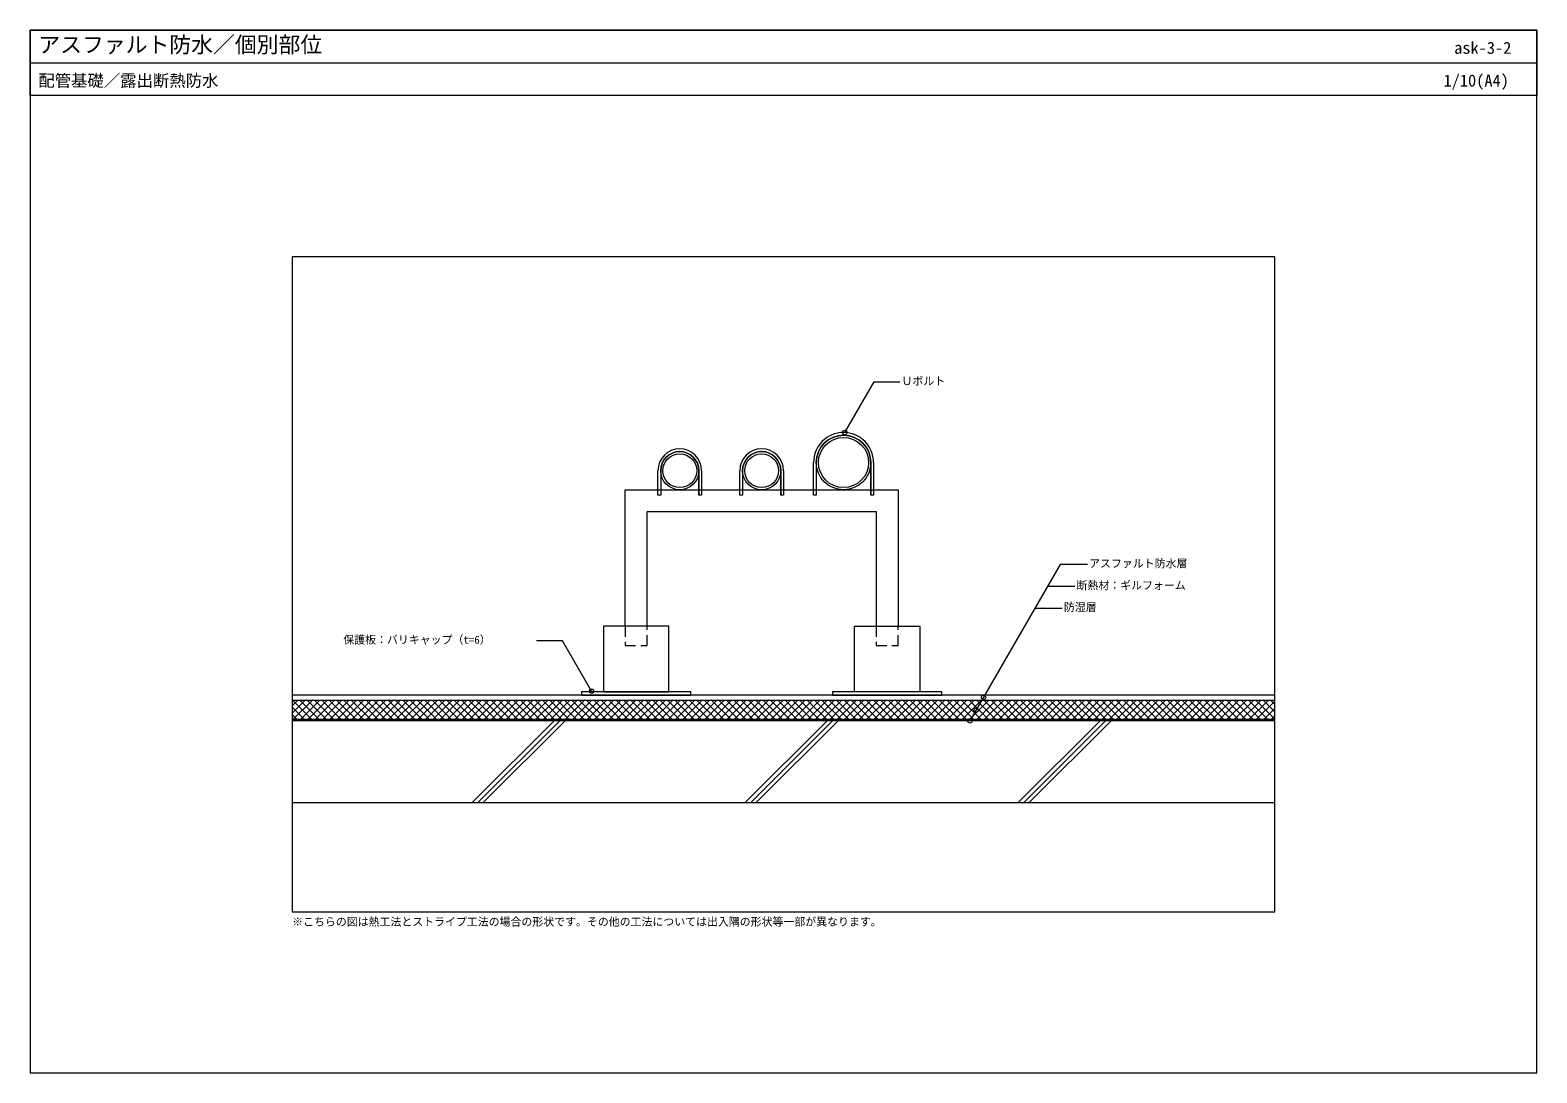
# Model space of a CAD drawing. Units: millimetres, scale not verified. Extents: x -1380 to 1380, y -955 to 955.
import ezdxf
from ezdxf.enums import TextEntityAlignment as Align

# ---------------------------------------------------------------- set-up
doc = ezdxf.new("R2010")
doc.units = ezdxf.units.MM
doc.header["$LTSCALE"] = 3
doc.linetypes.add('USER1', pattern=[9.525, 6.35, -3.175])
for name, color, linetype, lineweight in [('0-0_0', 7, 'Continuous', 18), ('0-1_HATCH', 9, 'Continuous', 18), ('0-2_KUTAI', 3, 'Continuous', 18), ('0-3_BOUSUI', 1, 'Continuous', 18), ('0-4_MOJI', 7, 'Continuous', 18), ('0-5_dannnetu', 6, 'Continuous', 18), ('0-6_KANAMONO', 4, 'Continuous', 18), ('0-7_WAKU', 7, 'Continuous', 18)]:
    doc.layers.add(name, color=color, linetype=linetype, lineweight=lineweight)
doc.styles.add('ＭＳ ゴシック', font='')
doc.styles.get('ＭＳ ゴシック').set_extended_font_data('MS Gothic')

msp = doc.modelspace()

# ---------------------------------------------------------------- linework, layer by layer
at = {"layer": '0-0_0'}
msp.add_line((-1379.957, 895.031), (1380.043, 895.031), dxfattribs=at)
msp.add_lwpolyline([(-899.957, -659.969), (900.043, -659.969), (900.043, 540.031), (-899.957, 540.031)], close=True, dxfattribs=at)
at = {"layer": '0-1_HATCH'}
for p, q in [((-899.957, -282.502), (-890.424, -272.969)), ((-899.957, -295.972), (-876.953, -272.969)), ((-863.8, -307.969), (-898.8, -272.969)), ((-898.483, -307.969), (-863.483, -272.969)), ((-850.329, -307.969), (-885.329, -272.969)), ((-885.012, -307.969), (-850.012, -272.969)), ((-836.859, -307.969), (-871.859, -272.969)), ((-871.542, -307.969), (-836.542, -272.969)), ((-823.389, -307.969), (-858.389, -272.969)), ((-858.072, -307.969), (-823.072, -272.969)), ((-809.918, -307.969), (-844.918, -272.969)), ((-844.601, -307.969), (-809.601, -272.969)), ((-796.448, -307.969), (-831.448, -272.969)), ((-831.131, -307.969), (-796.131, -272.969)), ((-782.977, -307.969), (-817.977, -272.969)), ((-817.661, -307.969), (-782.661, -272.969)), ((-769.507, -307.969), (-804.507, -272.969)), ((-804.19, -307.969), (-769.19, -272.969)), ((-756.037, -307.969), (-791.037, -272.969)), ((-790.72, -307.969), (-755.72, -272.969)), ((-742.566, -307.969), (-777.566, -272.969)), ((-777.249, -307.969), (-742.249, -272.969)), ((-729.096, -307.969), (-764.096, -272.969)), ((-763.779, -307.969), (-728.779, -272.969)), ((-715.626, -307.969), (-750.626, -272.969)), ((-750.309, -307.969), (-715.309, -272.969)), ((-702.155, -307.969), (-737.155, -272.969)), ((-736.838, -307.969), (-701.838, -272.969)), ((-688.685, -307.969), (-723.685, -272.969)), ((-723.368, -307.969), (-688.368, -272.969)), ((-675.214, -307.969), (-710.214, -272.969)), ((-709.897, -307.969), (-674.897, -272.969)), ((-661.744, -307.969), (-696.744, -272.969)), ((-696.427, -307.969), (-661.427, -272.969)), ((-648.274, -307.969), (-683.274, -272.969)), ((-682.957, -307.969), (-647.957, -272.969)), ((-634.803, -307.969), (-669.803, -272.969)), ((-669.486, -307.969), (-634.486, -272.969)), ((-621.333, -307.969), (-656.333, -272.969)), ((-656.016, -307.969), (-621.016, -272.969)), ((-607.863, -307.969), (-642.863, -272.969)), ((-642.546, -307.969), (-607.546, -272.969)), ((-594.392, -307.969), (-629.392, -272.969)), ((-629.075, -307.969), (-594.075, -272.969)), ((-580.922, -307.969), (-615.922, -272.969)), ((-615.605, -307.969), (-580.605, -272.969)), ((-567.451, -307.969), (-602.451, -272.969)), ((-602.134, -307.969), (-567.134, -272.969)), ((-553.981, -307.969), (-588.981, -272.969)), ((-588.664, -307.969), (-553.664, -272.969)), ((-540.511, -307.969), (-575.511, -272.969)), ((-575.194, -307.969), (-540.194, -272.969)), ((-527.04, -307.969), (-562.04, -272.969)), ((-561.723, -307.969), (-526.723, -272.969)), ((-513.57, -307.969), (-548.57, -272.969)), ((-548.253, -307.969), (-513.253, -272.969)), ((-500.099, -307.969), (-535.099, -272.969)), ((-534.782, -307.969), (-499.782, -272.969)), ((-486.629, -307.969), (-521.629, -272.969)), ((-521.312, -307.969), (-486.312, -272.969)), ((-473.159, -307.969), (-508.159, -272.969)), ((-507.842, -307.969), (-472.842, -272.969)), ((-459.688, -307.969), (-494.688, -272.969)), ((-494.371, -307.969), (-459.371, -272.969)), ((-446.218, -307.969), (-481.218, -272.969)), ((-480.901, -307.969), (-445.901, -272.969)), ((-432.748, -307.969), (-467.748, -272.969)), ((-467.431, -307.969), (-432.431, -272.969)), ((-419.277, -307.969), (-454.277, -272.969)), ((-453.96, -307.969), (-418.96, -272.969)), ((-405.807, -307.969), (-440.807, -272.969)), ((-440.49, -307.969), (-405.49, -272.969)), ((-392.336, -307.969), (-427.336, -272.969)), ((-427.019, -307.969), (-392.019, -272.969)), ((-378.866, -307.969), (-413.866, -272.969)), ((-413.549, -307.969), (-378.549, -272.969)), ((-365.396, -307.969), (-400.396, -272.969)), ((-400.079, -307.969), (-365.079, -272.969)), ((-351.925, -307.969), (-386.925, -272.969)), ((-386.608, -307.969), (-351.608, -272.969)), ((-338.455, -307.969), (-373.455, -272.969)), ((-373.138, -307.969), (-338.138, -272.969)), ((-324.984, -307.969), (-359.984, -272.969)), ((-359.667, -307.969), (-324.667, -272.969)), ((-311.514, -307.969), (-346.514, -272.969)), ((-346.197, -307.969), (-311.197, -272.969)), ((-298.044, -307.969), (-333.044, -272.969)), ((-332.727, -307.969), (-297.727, -272.969)), ((-284.573, -307.969), (-319.573, -272.969)), ((-319.256, -307.969), (-284.256, -272.969)), ((-271.103, -307.969), (-306.103, -272.969)), ((-305.786, -307.969), (-270.786, -272.969)), ((-257.633, -307.969), (-292.633, -272.969)), ((-292.316, -307.969), (-257.316, -272.969)), ((-244.162, -307.969), (-279.162, -272.969)), ((-278.845, -307.969), (-243.845, -272.969)), ((-230.692, -307.969), (-265.692, -272.969)), ((-265.375, -307.969), (-230.375, -272.969)), ((-217.221, -307.969), (-252.221, -272.969)), ((-251.904, -307.969), (-216.904, -272.969)), ((-203.751, -307.969), (-238.751, -272.969)), ((-238.434, -307.969), (-203.434, -272.969)), ((-190.281, -307.969), (-225.281, -272.969)), ((-224.964, -307.969), (-189.964, -272.969)), ((-176.81, -307.969), (-211.81, -272.969)), ((-211.493, -307.969), (-176.493, -272.969)), ((-163.34, -307.969), (-198.34, -272.969)), ((-198.023, -307.969), (-163.023, -272.969)), ((-149.869, -307.969), (-184.869, -272.969)), ((-184.552, -307.969), (-149.552, -272.969)), ((-136.399, -307.969), (-171.399, -272.969)), ((-171.082, -307.969), (-136.082, -272.969)), ((-122.929, -307.969), (-157.929, -272.969)), ((-157.612, -307.969), (-122.612, -272.969)), ((-109.458, -307.969), (-144.458, -272.969)), ((-144.141, -307.969), (-109.141, -272.969)), ((-95.988, -307.969), (-130.988, -272.969)), ((-130.671, -307.969), (-95.671, -272.969)), ((-82.518, -307.969), (-117.518, -272.969)), ((-117.201, -307.969), (-82.201, -272.969)), ((-69.047, -307.969), (-104.047, -272.969)), ((-103.73, -307.969), (-68.73, -272.969)), ((-55.577, -307.969), (-90.577, -272.969)), ((-90.26, -307.969), (-55.26, -272.969)), ((-42.106, -307.969), (-77.106, -272.969)), ((-76.789, -307.969), (-41.789, -272.969)), ((-28.636, -307.969), (-63.636, -272.969)), ((-63.319, -307.969), (-28.319, -272.969)), ((-15.166, -307.969), (-50.166, -272.969)), ((-49.849, -307.969), (-14.849, -272.969)), ((-1.695, -307.969), (-36.695, -272.969)), ((-36.378, -307.969), (-1.378, -272.969)), ((11.775, -307.969), (-23.225, -272.969)), ((-22.908, -307.969), (12.092, -272.969)), ((25.246, -307.969), (-9.754, -272.969)), ((-9.437, -307.969), (25.563, -272.969)), ((38.716, -307.969), (3.716, -272.969)), ((4.033, -307.969), (39.033, -272.969)), ((52.186, -307.969), (17.186, -272.969)), ((17.503, -307.969), (52.503, -272.969)), ((65.657, -307.969), (30.657, -272.969)), ((30.974, -307.969), (65.974, -272.969)), ((79.127, -307.969), (44.127, -272.969)), ((44.444, -307.969), (79.444, -272.969)), ((92.597, -307.969), (57.597, -272.969)), ((57.914, -307.969), (92.914, -272.969)), ((106.068, -307.969), (71.068, -272.969)), ((71.385, -307.969), (106.385, -272.969)), ((119.538, -307.969), (84.538, -272.969)), ((84.855, -307.969), (119.855, -272.969)), ((133.009, -307.969), (98.009, -272.969)), ((98.326, -307.969), (133.326, -272.969)), ((146.479, -307.969), (111.479, -272.969)), ((111.796, -307.969), (146.796, -272.969)), ((159.949, -307.969), (124.949, -272.969)), ((125.266, -307.969), (160.266, -272.969)), ((173.42, -307.969), (138.42, -272.969)), ((138.737, -307.969), (173.737, -272.969)), ((186.89, -307.969), (151.89, -272.969)), ((152.207, -307.969), (187.207, -272.969)), ((200.361, -307.969), (165.361, -272.969)), ((165.678, -307.969), (200.678, -272.969)), ((213.831, -307.969), (178.831, -272.969)), ((179.148, -307.969), (214.148, -272.969)), ((227.301, -307.969), (192.301, -272.969)), ((192.618, -307.969), (227.618, -272.969)), ((240.772, -307.969), (205.772, -272.969)), ((206.089, -307.969), (241.089, -272.969)), ((254.242, -307.969), (219.242, -272.969)), ((219.559, -307.969), (254.559, -272.969)), ((267.712, -307.969), (232.712, -272.969)), ((233.029, -307.969), (268.029, -272.969)), ((281.183, -307.969), (246.183, -272.969)), ((246.5, -307.969), (281.5, -272.969)), ((294.653, -307.969), (259.653, -272.969)), ((259.97, -307.969), (294.97, -272.969)), ((308.124, -307.969), (273.124, -272.969)), ((273.441, -307.969), (308.441, -272.969)), ((321.594, -307.969), (286.594, -272.969)), ((286.911, -307.969), (321.911, -272.969)), ((335.064, -307.969), (300.064, -272.969)), ((300.381, -307.969), (335.381, -272.969)), ((348.535, -307.969), (313.535, -272.969)), ((313.852, -307.969), (348.852, -272.969)), ((362.005, -307.969), (327.005, -272.969)), ((327.322, -307.969), (362.322, -272.969)), ((375.476, -307.969), (340.476, -272.969)), ((340.793, -307.969), (375.793, -272.969)), ((388.946, -307.969), (353.946, -272.969)), ((354.263, -307.969), (389.263, -272.969)), ((402.416, -307.969), (367.416, -272.969)), ((367.733, -307.969), (402.733, -272.969)), ((415.887, -307.969), (380.887, -272.969)), ((381.204, -307.969), (416.204, -272.969)), ((429.357, -307.969), (394.357, -272.969)), ((394.674, -307.969), (429.674, -272.969)), ((442.827, -307.969), (407.827, -272.969)), ((408.144, -307.969), (443.144, -272.969)), ((456.298, -307.969), (421.298, -272.969)), ((421.615, -307.969), (456.615, -272.969)), ((469.768, -307.969), (434.768, -272.969)), ((435.085, -307.969), (470.085, -272.969)), ((483.239, -307.969), (448.239, -272.969)), ((448.556, -307.969), (483.556, -272.969)), ((496.709, -307.969), (461.709, -272.969)), ((462.026, -307.969), (497.026, -272.969)), ((510.179, -307.969), (475.179, -272.969)), ((475.496, -307.969), (510.496, -272.969)), ((523.65, -307.969), (488.65, -272.969)), ((488.967, -307.969), (523.967, -272.969)), ((537.12, -307.969), (502.12, -272.969)), ((502.437, -307.969), (537.437, -272.969)), ((550.591, -307.969), (515.591, -272.969)), ((515.908, -307.969), (550.908, -272.969)), ((564.061, -307.969), (529.061, -272.969)), ((529.378, -307.969), (564.378, -272.969)), ((577.531, -307.969), (542.531, -272.969)), ((542.848, -307.969), (577.848, -272.969)), ((591.002, -307.969), (556.002, -272.969)), ((556.319, -307.969), (591.319, -272.969)), ((604.472, -307.969), (569.472, -272.969)), ((569.789, -307.969), (604.789, -272.969)), ((617.942, -307.969), (582.942, -272.969)), ((583.259, -307.969), (618.259, -272.969)), ((631.413, -307.969), (596.413, -272.969)), ((596.73, -307.969), (631.73, -272.969)), ((644.883, -307.969), (609.883, -272.969)), ((610.2, -307.969), (645.2, -272.969)), ((658.354, -307.969), (623.354, -272.969)), ((623.671, -307.969), (658.671, -272.969)), ((671.824, -307.969), (636.824, -272.969)), ((637.141, -307.969), (672.141, -272.969)), ((685.294, -307.969), (650.294, -272.969)), ((650.611, -307.969), (685.611, -272.969)), ((698.765, -307.969), (663.765, -272.969)), ((664.082, -307.969), (699.082, -272.969)), ((712.235, -307.969), (677.235, -272.969)), ((677.552, -307.969), (712.552, -272.969)), ((725.706, -307.969), (690.706, -272.969)), ((691.023, -307.969), (726.023, -272.969)), ((739.176, -307.969), (704.176, -272.969)), ((704.493, -307.969), (739.493, -272.969)), ((752.646, -307.969), (717.646, -272.969)), ((717.963, -307.969), (752.963, -272.969)), ((766.117, -307.969), (731.117, -272.969)), ((731.434, -307.969), (766.434, -272.969)), ((779.587, -307.969), (744.587, -272.969)), ((744.904, -307.969), (779.904, -272.969)), ((793.057, -307.969), (758.057, -272.969)), ((758.374, -307.969), (793.374, -272.969)), ((806.528, -307.969), (771.528, -272.969)), ((771.845, -307.969), (806.845, -272.969)), ((819.998, -307.969), (784.998, -272.969)), ((785.315, -307.969), (820.315, -272.969)), ((833.469, -307.969), (798.469, -272.969)), ((798.786, -307.969), (833.786, -272.969)), ((846.939, -307.969), (811.939, -272.969)), ((812.256, -307.969), (847.256, -272.969)), ((860.409, -307.969), (825.409, -272.969)), ((825.726, -307.969), (860.726, -272.969)), ((873.88, -307.969), (838.88, -272.969)), ((839.197, -307.969), (874.197, -272.969)), ((887.35, -307.969), (852.35, -272.969)), ((852.667, -307.969), (887.667, -272.969)), ((900.043, -307.192), (865.821, -272.969)), ((866.137, -307.969), (900.043, -274.063)), ((900.043, -293.721), (879.291, -272.969)), ((900.043, -280.251), (892.761, -272.969)), ((-877.27, -307.969), (-899.957, -285.282)), ((-890.741, -307.969), (-899.957, -298.753)), ((879.608, -307.969), (900.043, -287.533)), ((893.078, -307.969), (900.043, -301.004)), ((-569.957, -459.969), (-419.957, -309.969)), ((-559.957, -459.969), (-409.957, -309.969)), ((-549.957, -459.969), (-399.957, -309.969)), ((-69.957, -459.969), (80.043, -309.969)), ((-59.957, -459.969), (90.043, -309.969)), ((-49.957, -459.969), (100.043, -309.969)), ((430.043, -459.969), (580.043, -309.969)), ((440.043, -459.969), (590.043, -309.969)), ((450.043, -459.969), (600.043, -309.969))]:
    msp.add_line(p, q, dxfattribs=at)
at = {"layer": '0-2_KUTAI'}
for p, q in [((900.043, -309.969), (-899.957, -309.969)), ((-899.957, -459.969), (900.043, -459.969))]:
    msp.add_line(p, q, dxfattribs=at)
for points in [[(-329.957, -256.969), (-209.957, -256.969), (-209.957, -136.969), (-329.957, -136.969)], [(250.043, -256.969), (130.043, -256.969), (130.043, -136.969), (250.043, -136.969)]]:
    msp.add_lwpolyline(points, close=True, dxfattribs=at)
for centre, radius in [((110.043, 163.031), 50), ((110.043, 163.031), 46), ((-189.957, 148.031), 35), ((-189.957, 148.031), 31), ((-39.957, 148.031), 35), ((-39.957, 148.031), 31)]:
    msp.add_circle(centre, radius, dxfattribs=at)
at = {"layer": '0-3_BOUSUI'}
for p, q in [((900.043, -262.969), (-899.957, -262.969)), ((900.043, -307.969), (-899.957, -307.969))]:
    msp.add_line(p, q, dxfattribs=at)
for points in [[(-369.957, -262.969), (-169.957, -262.969), (-169.957, -256.969), (-369.957, -256.969)], [(90.043, -262.969), (290.043, -262.969), (290.043, -256.969), (90.043, -256.969)]]:
    msp.add_lwpolyline(points, close=True, dxfattribs=at)
at = {"layer": '0-4_MOJI'}
for p, q in [((483.838, -63.673), (533.838, -63.673)), ((460.744, -103.673), (510.744, -103.673))]:
    msp.add_line(p, q, dxfattribs=at)
for points in [[(112.416, 217.98), (165.838, 310.51), (213.288, 310.51)], [(556.932, -23.673), (506.932, -23.673), (341.535, -310.149)], [(-351.499, -255.839), (-404.922, -163.309), (-452.372, -163.309)]]:
    msp.add_lwpolyline(points, dxfattribs=at)
for centre in [(112.416, 217.98), (112.416, 217.98), (-351.499, -255.839), (-351.499, -255.839), (366.487, -266.93), (352.712, -290.79), (341.535, -310.149)]:
    msp.add_circle(centre, 4, dxfattribs=at)
at = {"layer": '0-5_dannnetu'}
msp.add_line((900.043, -272.969), (-899.957, -272.969), dxfattribs=at)
at = {"layer": '0-6_KANAMONO'}
for p, q in [((-229.957, 103.031), (-229.957, 148.031)), ((-154.957, 148.031), (-154.957, 103.031)), ((-79.957, 103.031), (-79.957, 148.031)), ((-4.957, 148.031), (-4.957, 103.031)), ((160.043, 163.031), (160.043, 103.031)), ((160.043, 103.031), (160.043, 163.031)), ((-249.957, 73.031), (170.043, 73.031)), ((-249.957, -136.969), (-249.957, 73.031)), ((170.043, 73.031), (170.043, -136.969))]:
    msp.add_line(p, q, dxfattribs=at)
for points in [[(-224.957, 148.031), (-224.957, 103.031), (-229.957, 103.031)], [(-149.957, 148.031), (-149.957, 103.031), (-154.957, 103.031), (-154.957, 148.031)], [(-74.957, 148.031), (-74.957, 103.031), (-79.957, 103.031)], [(0.043, 148.031), (0.043, 103.031), (-4.957, 103.031), (-4.957, 148.031)], [(60.043, 163.031), (60.043, 103.031), (55.043, 103.031), (55.043, 163.031)], [(165.043, 163.031), (165.043, 103.031), (160.043, 103.031)], [(-289.957, -136.969), (-289.957, 113.031), (210.043, 113.031), (210.043, -136.969)]]:
    msp.add_lwpolyline(points, dxfattribs=at)
at = {"layer": '0-6_KANAMONO', "linetype": 'USER1'}
for points in [[(-289.957, -136.969), (-289.957, -171.969), (-249.957, -171.969), (-249.957, -136.969)], [(170.043, -136.969), (170.043, -171.969), (210.043, -171.969), (210.043, -136.969)]]:
    msp.add_lwpolyline(points, dxfattribs=at)
at = {"layer": '0-6_KANAMONO'}
for centre, radius in [((110.043, 163.031), 55), ((110.043, 163.031), 50), ((-189.957, 148.031), 40), ((-189.957, 148.031), 35), ((-39.957, 148.031), 40), ((-39.957, 148.031), 35)]:
    msp.add_arc(centre, radius, 0, 180, dxfattribs=at)
at = {"layer": '0-7_WAKU'}
for points in [[(-1379.957, -954.969), (1380.043, -954.969), (1380.043, 955.031), (-1379.957, 955.031)], [(1380.043, 835.031), (-1379.957, 835.031), (-1379.957, 955.031), (1380.043, 955.031)]]:
    msp.add_lwpolyline(points, close=True, dxfattribs=at)

# ---------------------------------------------------------------- texts
at = {"layer": '0-4_MOJI', "style": 'ＭＳ ゴシック'}
for s, p in [('Ｕボルト', (216.288, 300.51)), ('アスファルト防水層', (559.932, -33.673)), ('断熱材：ギルフォーム', (536.838, -73.673)), ('防湿層', (513.744, -113.673)), ('保護板：バリキャップ（t=6）', (-806.235, -173.309)), ('※こちらの図は熱工法とストライプ工法の場合の形状です。その他の工法については出入隅の形状等一部が異なります。', (-899.957, -689.969))]:
    msp.add_text(s, height=14.66, dxfattribs=at).set_placement(p, align=Align.BOTTOM_LEFT)
at = {"layer": '0-7_WAKU', "style": 'ＭＳ ゴシック'}
for s, height, p in [('アスファルト防水／個別部位', 29.33, (-1364.957, 905.031)), ('ask-3-2', 21.99, (1228.597, 905.031)), ('配管基礎／露出断熱防水', 21.99, (-1364.957, 845.031)), ('1/10(A4)', 21.99, (1209.104, 845.031))]:
    msp.add_text(s, height=height, dxfattribs=at).set_placement(p, align=Align.BOTTOM_LEFT)

doc.saveas('drawing.dxf')
